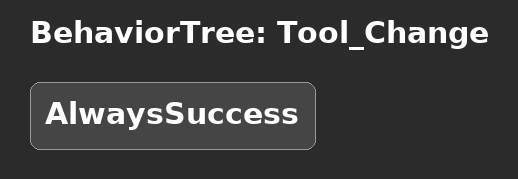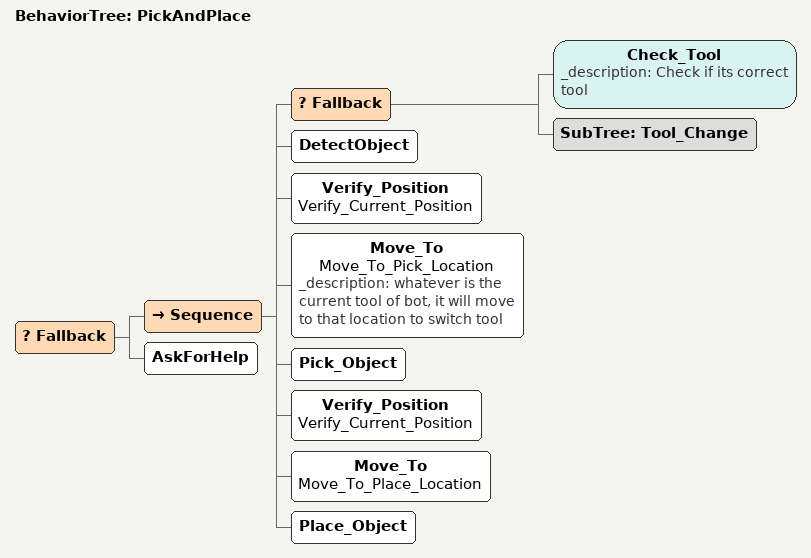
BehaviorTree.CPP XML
<?xml version="1.0" encoding="UTF-8"?>
<root BTCPP_format="4">

  <BehaviorTree ID="Tool_Change">
    <AlwaysSuccess/>
  </BehaviorTree>

  <BehaviorTree ID="PickAndPlace">
    <Fallback>
      <Sequence>
        <Fallback>
          <Check_Tool _description="Check if its correct tool"/>
          <SubTree ID="Tool_Change"/>
        </Fallback>
        <DetectObject/>
        <Verify_Position name="Verify_Current_Position"/>
        <Move_To name="Move_To_Pick_Location"
                 _description="whatever is the current tool of bot, it will move to that location to switch tool"/>
        <Pick_Object/>
        <Verify_Position name="Verify_Current_Position"/>
        <Move_To name="Move_To_Place_Location"/>
        <Place_Object/>
      </Sequence>
      <AskForHelp/>
    </Fallback>
  </BehaviorTree>

</root>
